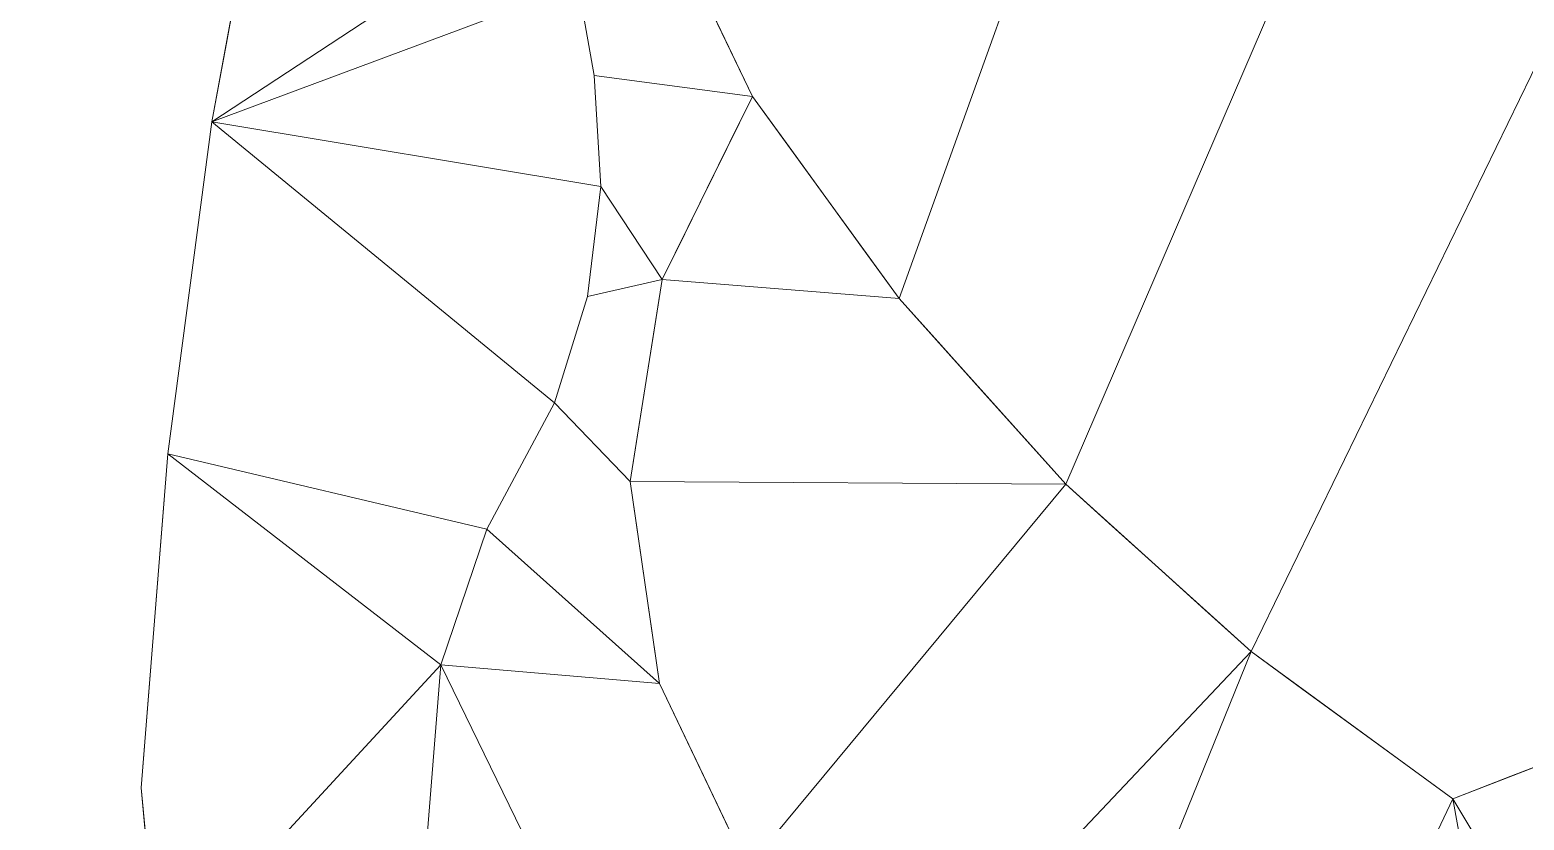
# Model space of a CAD drawing. Header units: inches. Extents: x -61 to 102, y -96 to 56.
# Drawn here: x -9.06 to 9.02, y -47.76 to -38.2 of the extents above; entities that cross this region are included whole.
import ezdxf

# ---------------------------------------------------------------- set-up
doc = ezdxf.new("R2010")
doc.units = ezdxf.units.IN
doc.header["$MEASUREMENT"] = 0
doc.layers.add('Def', color=159, linetype='Continuous', lineweight=9)
doc.layers.add('Lay0', color=21, linetype='Continuous', lineweight=9)

msp = doc.modelspace()

# ---------------------------------------------------------------- meshes
at = {"layer": 'Def', "color": 159}
mesh = msp.add_polyface(dxfattribs=at)
corners = [(24.778, -21.537, 12), (24.299, -22.199, 12), (24.682, -25.208, 12), (24.535, -28.239, 12), (23.863, -31.197, 12), (23.491, -32.938, 12), (23.466, -34.758, 12), (23.109, -36.543, 12), (22.434, -38.233, 12), (21.462, -39.772, 12), (20.929, -40.748, 12), (20.452, -41.752, 12), (20.034, -43.028, 12), (19.844, -44.356, 12), (19.887, -45.698, 12), (20.264, -47.388, 12), (20.39, -49.114, 12), (19.213, -55.49, 12), (16.936, -61.561, 12), (13.63, -67.138, 12), (9.397, -72.049, 12), (4.369, -76.143, 12), (0.575, -70.884, 12), (-2.238, -65.043, 12), (-3.983, -58.798, 12), (-4.606, -52.344, 12), (-4.089, -45.881, 12), (-3.532, -44.24, 12), (-2.714, -42.712, 12), (-2.316, -41.429, 12), (-2.154, -40.096, 12), (-2.233, -38.756, 12), (-2.43, -37.662, 12), (-2.695, -36.581, 12), (-3.22, -34.841, 12), (-3.429, -33.035, 12), (-3.314, -31.22, 12), (-2.88, -29.455, 12), (-2.791, -27.677, 12), (-2.71, -24.624, 12), (-2.062, -21.639, 12), (-0.87, -18.827, 12), (-1.136, -18.105, 12), (-1.392, -15.654, 12), (-1.036, -13.216, 12), (-0.09, -10.94, 12), (-2.303, -14.703, 12), (-3.734, -18.827, 12), (-4.327, -23.152, 12), (-4.06, -27.509, 12), (-5.193, -31.396, 12), (-6.127, -35.335, 12), (-6.861, -39.316, 12), (-7.391, -43.329, 12), (-7.717, -47.365, 12), (-7.509, -49.583, 12), (-7.508, -51.811, 12), (-7.715, -54.029, 12), (-8.756, -56.493, 12), (-9.062, -59.15, 12), (-8.404, -66.835, 12), (-6.972, -74.415, 12), (-4.782, -81.811, 12), (-1.855, -88.948, 12), (1.779, -95.752, 12), (7.062, -90.13, 12), (11.746, -84, 12), (15.782, -77.426, 12), (19.129, -70.475, 12), (21.751, -63.219, 12), (22.144, -60.574, 12), (21.777, -57.924, 12), (22.149, -55.727, 12), (22.729, -53.576, 12), (23.512, -51.489, 12), (24.274, -47.512, 12), (24.819, -43.498, 12), (25.143, -39.461, 12), (25.247, -35.413, 12), (25.13, -31.364, 12), (26.524, -27.234, 12), (27.094, -22.912, 12), (26.818, -18.562, 12), (25.706, -14.347, 12), (26.001, -16.796, 12), (25.686, -19.243, 12)]
mesh.append_faces([[corners[k] for k in face] for face in [(65, 63, 64)]], dxfattribs={"vtx0": -1, "color": 159})
mesh.append_faces([[corners[k] for k in face] for face in [(24, 60, 23), (20, 68, 19), (15, 75, 14)]], dxfattribs={"vtx0": -1, "vtx1": -1, "color": 159})
mesh.append_faces([[corners[k] for k in face] for face in [(28, 52, 53, 27), (51, 34, 35), (52, 32, 33), (53, 26, 27), (25, 56, 57), (40, 47, 48, 39), (39, 48, 49, 38), (47, 42, 43), (82, 84, 85, 81), (81, 85, 0), (73, 16, 17, 72), (16, 73, 74), (77, 8, 9, 76), (79, 4, 5), (76, 13, 14, 75), (75, 15, 16, 74)]], dxfattribs={"vtx0": -1, "vtx2": -1, "color": 159})
mesh.append_faces([[corners[k] for k in face] for face in [(21, 62, 63, 65)]], dxfattribs={"vtx0": -1, "vtx2": -1, "vtx3": -1, "color": 159})
mesh.append_faces([[corners[k] for k in face] for face in [(52, 28, 29, 30), (26, 53, 54, 55), (52, 30, 31, 32), (47, 40, 41, 42), (81, 0, 1, 2)]], dxfattribs={"vtx0": -1, "vtx3": -1, "color": 159})
mesh.append_faces([[corners[k] for k in face] for face in [(45, 46, 44), (83, 84, 82)]], dxfattribs={"vtx1": -1, "color": 159})
mesh.append_faces([[corners[k] for k in face] for face in [(59, 60, 24, 58), (36, 37, 50), (66, 67, 21, 65), (70, 71, 18, 69), (6, 7, 78), (10, 11, 76, 9), (12, 13, 76, 11)]], dxfattribs={"vtx1": -1, "vtx2": -1, "color": 159})
mesh.append_faces([[corners[k] for k in face] for face in [(33, 34, 51, 52), (57, 58, 24, 25), (25, 26, 55, 56), (43, 44, 46, 47), (37, 38, 49, 50), (35, 36, 50, 51), (22, 23, 60, 61), (21, 22, 61, 62), (17, 18, 71, 72), (20, 21, 67, 68), (18, 19, 68, 69), (78, 79, 5, 6), (7, 8, 77, 78), (80, 81, 2, 3), (79, 80, 3, 4)]], dxfattribs={"vtx1": -1, "vtx3": -1, "color": 159})
mesh = msp.add_polyface(dxfattribs=at)
corners = [(-0.285, -20.417, 20), (-0.87, -18.827, 20), (-2.062, -21.639, 20), (-2.71, -24.624, 20), (-2.791, -27.677, 20), (-2.88, -29.455, 20), (-3.314, -31.22, 20), (-3.429, -33.035, 20), (-3.22, -34.841, 20), (-2.695, -36.581, 20), (-2.43, -37.662, 20), (-2.233, -38.756, 20), (-2.154, -40.096, 20), (-2.316, -41.429, 20), (-2.714, -42.712, 20), (-3.532, -44.24, 20), (-4.089, -45.881, 20), (-4.606, -52.344, 20), (-3.983, -58.798, 20), (-2.238, -65.043, 20), (0.575, -70.884, 20), (4.369, -76.143, 20), (9.397, -72.049, 20), (13.63, -67.138, 20), (16.936, -61.561, 20), (19.213, -55.49, 20), (20.39, -49.114, 20), (20.264, -47.388, 20), (19.887, -45.698, 20), (19.844, -44.356, 20), (20.034, -43.028, 20), (20.452, -41.752, 20), (20.929, -40.748, 20), (21.462, -39.772, 20), (22.434, -38.233, 20), (23.109, -36.543, 20), (23.466, -34.758, 20), (23.491, -32.938, 20), (23.863, -31.197, 20), (24.535, -28.239, 20), (24.682, -25.208, 20), (24.299, -22.199, 20), (23.333, -23.537, 20), (23.667, -25.974, 20), (23.334, -28.411, 20), (22.359, -30.67, 20), (20.814, -32.584, 20), (21.325, -34.972, 20), (21.09, -37.403, 20), (20.131, -39.648, 20), (18.539, -41.499, 20), (19.018, -43.922, 20), (18.756, -46.377, 20), (17.778, -48.645, 20), (16.171, -50.52, 20), (16.33, -53.772, 20), (15.521, -56.926, 20), (13.818, -59.701, 20), (11.371, -61.849, 20), (9.858, -62.874, 20), (8.398, -63.976, 20), (6.997, -65.149, 20), (5.657, -66.392, 20), (4.688, -64.842, 20), (3.64, -63.344, 20), (2.516, -61.902, 20), (1.318, -60.521, 20), (-0.495, -57.814, 20), (-1.423, -54.691, 20), (-1.384, -51.433, 20), (-0.381, -48.334, 20), (-1.444, -46.105, 20), (-1.799, -43.662, 20), (-1.412, -41.223, 20), (-0.319, -39.009, 20), (-1.377, -36.808, 20), (-1.72, -34.39, 20), (-1.316, -31.982, 20), (-0.204, -29.809, 20), (-1.201, -27.559, 20), (-1.556, -25.124, 20), (-1.243, -22.684, 20)]
mesh.append_faces([[corners[k] for k in face] for face in [(2, 0, 1), (42, 40, 41)]], dxfattribs={"vtx0": -1, "color": 159})
mesh.append_faces([[corners[k] for k in face] for face in [(32, 49, 31)]], dxfattribs={"vtx0": -1, "vtx1": -1, "color": 159})
mesh.append_faces([[corners[k] for k in face] for face in [(20, 62, 63), (24, 57, 58, 23), (56, 24, 25, 55), (24, 56, 57), (26, 54, 55, 25), (23, 60, 61), (18, 67, 68, 17), (17, 68, 69, 16), (15, 71, 72, 14), (71, 15, 16), (73, 13, 14, 72), (12, 73, 74, 11), (73, 12, 13), (75, 10, 11, 74), (51, 29, 30, 50), (50, 30, 31, 49), (49, 32, 33), (48, 34, 35, 47), (37, 46, 47, 36), (77, 6, 7, 76), (5, 78, 79, 4), (39, 43, 44, 38), (43, 39, 40, 42)]], dxfattribs={"vtx0": -1, "vtx2": -1, "color": 159})
mesh.append_faces([[corners[k] for k in face] for face in [(16, 69, 70, 71)]], dxfattribs={"vtx0": -1, "vtx3": -1, "color": 159})
mesh.append_faces([[corners[k] for k in face] for face in [(65, 66, 19, 64), (59, 60, 23, 58), (8, 9, 76, 7), (35, 36, 47), (79, 80, 4), (44, 45, 38)]], dxfattribs={"vtx1": -1, "vtx2": -1, "color": 159})
mesh.append_faces([[corners[k] for k in face] for face in [(61, 62, 22, 23), (63, 64, 19, 20), (18, 19, 66, 67), (9, 10, 75, 76), (26, 27, 53, 54), (27, 28, 52, 53), (51, 52, 28, 29), (33, 34, 48, 49), (37, 38, 45, 46), (77, 78, 5, 6), (80, 81, 3, 4), (2, 3, 81, 0)]], dxfattribs={"vtx1": -1, "vtx3": -1, "color": 159})
mesh.append_faces([[corners[k] for k in face] for face in [(20, 21, 22, 62)]], dxfattribs={"vtx2": -1, "vtx3": -1, "color": 159})
mesh = msp.add_polyface(dxfattribs=at)
corners = [(1.454, -41.451, 221.3), (3.473, -43.696, 221.3), (5.713, -45.719, 221.3), (8.152, -47.498, 221.3), (10.969, -46.413, 221.3), (13.659, -45.041, 221.3), (16.191, -43.398, 221.3), (18.539, -41.499, 221.3), (20.131, -39.648, 221.3), (21.09, -37.403, 221.3), (21.325, -34.972, 221.3), (20.814, -32.584, 221.3), (18.387, -34.742, 221.3), (15.611, -36.427, 221.3), (12.576, -37.585, 221.3), (9.383, -38.177, 221.3), (6.453, -36.776, 221.3), (3.823, -34.871, 221.3), (1.58, -32.522, 221.3), (-0.204, -29.809, 221.3), (-1.316, -31.982, 221.3), (-1.72, -34.39, 221.3), (-1.377, -36.808, 221.3), (-0.319, -39.009, 221.3)]
mesh.append_faces([[corners[k] for k in face] for face in [(15, 4, 5, 14), (6, 13, 14, 5)]], dxfattribs={"vtx0": -1, "vtx2": -1, "color": 159})
mesh.append_faces([[corners[k] for k in face] for face in [(17, 22, 23, 0), (18, 20, 21, 22), (13, 6, 7, 8)]], dxfattribs={"vtx0": -1, "vtx3": -1, "color": 159})
mesh.append_faces([[corners[k] for k in face] for face in [(17, 18, 22), (9, 10, 12, 8), (12, 13, 8)]], dxfattribs={"vtx1": -1, "vtx2": -1, "color": 159})
mesh.append_faces([[corners[k] for k in face] for face in [(15, 16, 1, 2), (0, 1, 16, 17)]], dxfattribs={"vtx1": -1, "vtx3": -1, "color": 159})
mesh.append_faces([[corners[k] for k in face] for face in [(10, 11, 12), (18, 19, 20)]], dxfattribs={"vtx2": -1, "color": 159})
mesh.append_faces([[corners[k] for k in face] for face in [(2, 3, 4, 15)]], dxfattribs={"vtx2": -1, "vtx3": -1, "color": 159})
mesh = msp.add_polyface(dxfattribs=at)
corners = [(-1.444, -46.105, 120.6), (-0.381, -48.334, 120.6), (1.19, -50.502, 120.6), (2.96, -52.51, 120.6), (4.913, -54.341, 120.6), (7.032, -55.977, 120.6), (9.502, -54.947, 120.6), (11.863, -53.686, 120.6), (14.093, -52.206, 120.6), (16.171, -50.52, 120.6), (17.778, -48.645, 120.6), (18.756, -46.377, 120.6), (19.018, -43.922, 120.6), (18.539, -41.499, 120.6), (16.191, -43.398, 120.6), (13.659, -45.041, 120.6), (10.969, -46.413, 120.6), (8.152, -47.498, 120.6), (5.713, -45.719, 120.6), (3.473, -43.696, 120.6), (1.454, -41.451, 120.6), (-0.319, -39.009, 120.6), (-1.412, -41.223, 120.6), (-1.799, -43.662, 120.6)]
mesh.append_faces([[corners[k] for k in face] for face in [(7, 17, 6)]], dxfattribs={"vtx0": -1, "vtx1": -1, "color": 159})
mesh.append_faces([[corners[k] for k in face] for face in [(20, 22, 23, 19), (9, 15, 16, 8)]], dxfattribs={"vtx0": -1, "vtx2": -1, "color": 159})
mesh.append_faces([[corners[k] for k in face] for face in [(15, 9, 10, 11)]], dxfattribs={"vtx0": -1, "vtx3": -1, "color": 159})
mesh.append_faces([[corners[k] for k in face] for face in [(0, 1, 19, 23), (2, 3, 18), (14, 15, 11)]], dxfattribs={"vtx1": -1, "vtx2": -1, "color": 159})
mesh.append_faces([[corners[k] for k in face] for face in [(17, 18, 3, 4), (1, 2, 18, 19), (7, 8, 16, 17)]], dxfattribs={"vtx1": -1, "vtx3": -1, "color": 159})
mesh.append_faces([[corners[k] for k in face] for face in [(12, 13, 14, 11), (20, 21, 22)]], dxfattribs={"vtx2": -1, "color": 159})
mesh.append_faces([[corners[k] for k in face] for face in [(4, 5, 6, 17)]], dxfattribs={"vtx2": -1, "vtx3": -1, "color": 159})
at = {"layer": 'Lay0', "color": 252}
mesh = msp.add_polyface(dxfattribs=at)
corners = [(-6.127, -35.335), (-6.311, -36.33), (-6.494, -37.325), (-6.677, -38.321), (-6.861, -39.316), (-6.861, -39.316, 12), (-6.127, -35.335, 12)]
mesh.append_faces([[corners[k] for k in face] for face in [(6, 1, 2), (2, 5, 6), (5, 2, 3)]], dxfattribs={"vtx0": -1, "vtx2": -1, "color": 252})
mesh.append_faces([[corners[k] for k in face] for face in [(6, 0, 1), (3, 4, 5)]], dxfattribs={"vtx2": -1, "color": 252})
at = {"layer": 'Lay0', "color": 251}
mesh = msp.add_polyface(dxfattribs=at)
corners = [(-0.319, -39.009, 20), (-0.319, -39.009, 27.4), (-0.584, -38.459, 27.4), (-0.848, -37.908, 27.4), (-1.113, -37.358, 27.4), (-1.377, -36.808, 27.4), (-1.377, -36.808, 20)]
mesh.append_faces([[corners[k] for k in face] for face in [(4, 6, 3), (3, 0, 2), (0, 3, 6)]], dxfattribs={"vtx0": -1, "vtx1": -1, "color": 251})
mesh.append_faces([[corners[k] for k in face] for face in [(5, 6, 4), (1, 2, 0)]], dxfattribs={"vtx1": -1, "color": 251})
mesh = msp.add_polyface(dxfattribs=at)
corners = [(-0.319, -39.009, 27.4), (-0.319, -39.009, 62), (-0.584, -38.459, 62), (-0.848, -37.908, 62), (-1.113, -37.358, 62), (-1.377, -36.808, 62), (-1.377, -36.808, 27.4), (-1.113, -37.358, 27.4), (-0.848, -37.908, 27.4), (-0.584, -38.459, 27.4)]
mesh.append_faces([[corners[k] for k in face] for face in [(4, 7, 8, 3)]], dxfattribs={"vtx0": -1, "vtx2": -1, "color": 251})
mesh.append_faces([[corners[k] for k in face] for face in [(2, 3, 8, 9)]], dxfattribs={"vtx1": -1, "vtx3": -1, "color": 251})
mesh.append_faces([[corners[k] for k in face] for face in [(5, 6, 7, 4)]], dxfattribs={"vtx2": -1, "color": 251})
mesh.append_faces([[corners[k] for k in face] for face in [(9, 0, 1, 2)]], dxfattribs={"vtx3": -1, "color": 251})
at = {"layer": 'Lay0', "color": 250}
mesh = msp.add_polyface(dxfattribs=at)
corners = [(-0.319, -39.009, 62), (-0.319, -39.009, 71.6), (-0.584, -38.459, 71.6), (-0.848, -37.908, 71.6), (-1.113, -37.358, 71.6), (-1.377, -36.808, 71.6), (-1.377, -36.808, 62), (-1.113, -37.358, 62), (-0.848, -37.908, 62), (-0.584, -38.459, 62)]
mesh.append_faces([[corners[k] for k in face] for face in [(4, 7, 8, 3)]], dxfattribs={"vtx0": -1, "vtx2": -1, "color": 250})
mesh.append_faces([[corners[k] for k in face] for face in [(2, 3, 8, 9)]], dxfattribs={"vtx1": -1, "vtx3": -1, "color": 250})
mesh.append_faces([[corners[k] for k in face] for face in [(5, 6, 7, 4)]], dxfattribs={"vtx2": -1, "color": 250})
mesh.append_faces([[corners[k] for k in face] for face in [(9, 0, 1, 2)]], dxfattribs={"vtx3": -1, "color": 250})
at = {"layer": 'Lay0', "color": 251}
mesh = msp.add_polyface(dxfattribs=at)
corners = [(-0.319, -39.009, 120.6), (-0.319, -39.009, 142.7), (-0.584, -38.459, 142.7), (-0.848, -37.908, 142.7), (-1.113, -37.358, 142.7), (-1.377, -36.808, 142.7), (-1.377, -36.808, 71.6), (-1.113, -37.358, 71.6), (-0.848, -37.908, 71.6), (-0.584, -38.459, 71.6), (-0.319, -39.009, 71.6)]
mesh.append_faces([[corners[k] for k in face] for face in [(2, 0, 1)]], dxfattribs={"vtx0": -1, "color": 251})
mesh.append_faces([[corners[k] for k in face] for face in [(7, 0, 6)]], dxfattribs={"vtx0": -1, "vtx1": -1, "color": 251})
mesh.append_faces([[corners[k] for k in face] for face in [(0, 4, 5), (0, 3, 4), (0, 7, 8)]], dxfattribs={"vtx0": -1, "vtx2": -1, "color": 251})
mesh.append_faces([[corners[k] for k in face] for face in [(5, 6, 0), (8, 9, 0), (2, 3, 0)]], dxfattribs={"vtx1": -1, "vtx2": -1, "color": 251})
mesh.append_faces([[corners[k] for k in face] for face in [(9, 10, 0)]], dxfattribs={"vtx2": -1, "color": 251})
at = {"layer": 'Lay0', "color": 250}
mesh = msp.add_polyface(dxfattribs=at)
corners = [(-0.319, -39.009, 142.7), (-0.319, -39.009, 152.3), (-0.584, -38.459, 152.3), (-0.848, -37.908, 152.3), (-1.113, -37.358, 152.3), (-1.377, -36.808, 152.3), (-1.377, -36.808, 142.7), (-1.113, -37.358, 142.7), (-0.848, -37.908, 142.7), (-0.584, -38.459, 142.7)]
mesh.append_faces([[corners[k] for k in face] for face in [(4, 7, 8, 3)]], dxfattribs={"vtx0": -1, "vtx2": -1, "color": 250})
mesh.append_faces([[corners[k] for k in face] for face in [(2, 3, 8, 9)]], dxfattribs={"vtx1": -1, "vtx3": -1, "color": 250})
mesh.append_faces([[corners[k] for k in face] for face in [(5, 6, 7, 4)]], dxfattribs={"vtx2": -1, "color": 250})
mesh.append_faces([[corners[k] for k in face] for face in [(9, 0, 1, 2)]], dxfattribs={"vtx3": -1, "color": 250})
at = {"layer": 'Lay0', "color": 251}
mesh = msp.add_polyface(dxfattribs=at)
corners = [(-1.377, -36.808, 221.3), (-1.377, -36.808, 152.3), (-1.113, -37.358, 152.3), (-0.848, -37.908, 152.3), (-0.584, -38.459, 152.3), (-0.319, -39.009, 152.3), (-0.319, -39.009, 221.3)]
mesh.append_faces([[corners[k] for k in face] for face in [(0, 2, 3), (3, 6, 0), (6, 3, 4)]], dxfattribs={"vtx0": -1, "vtx2": -1, "color": 251})
mesh.append_faces([[corners[k] for k in face] for face in [(0, 1, 2), (4, 5, 6)]], dxfattribs={"vtx2": -1, "color": 251})
at = {"layer": 'Lay0', "color": 252}
mesh = msp.add_polyface(dxfattribs=at)
corners = [(-2.43, -37.662, 20), (-2.43, -37.662, 12), (-2.233, -38.756, 12), (-2.233, -38.756, 20)]
mesh.append_faces([[corners[k] for k in face] for face in [(3, 0, 1, 2)]], dxfattribs={"color": 252})
mesh = msp.add_polyface(dxfattribs=at)
corners = [(-2.233, -38.756, 20), (-2.233, -38.756, 12), (-2.154, -40.096, 12), (-2.154, -40.096, 20)]
mesh.append_faces([[corners[k] for k in face] for face in [(0, 1, 2, 3)]], dxfattribs={"color": 252})
at = {"layer": 'Lay0', "color": 251}
mesh = msp.add_polyface(dxfattribs=at)
corners = [(-1.412, -41.223, 20), (-1.412, -41.223, 27.4), (-1.139, -40.669, 27.4), (-0.866, -40.116, 27.4), (-0.593, -39.562, 27.4), (-0.319, -39.009, 27.4), (-0.319, -39.009, 20)]
mesh.append_faces([[corners[k] for k in face] for face in [(0, 2, 3, 6)]], dxfattribs={"vtx0": -1, "vtx2": -1, "color": 251})
mesh.append_faces([[corners[k] for k in face] for face in [(1, 2, 0)]], dxfattribs={"vtx1": -1, "color": 251})
mesh.append_faces([[corners[k] for k in face] for face in [(4, 5, 6, 3)]], dxfattribs={"vtx2": -1, "color": 251})
mesh = msp.add_polyface(dxfattribs=at)
corners = [(-1.412, -41.223, 27.4), (-1.412, -41.223, 62), (-1.139, -40.669, 62), (-0.866, -40.116, 62), (-0.593, -39.562, 62), (-0.319, -39.009, 62), (-0.319, -39.009, 27.4), (-0.593, -39.562, 27.4), (-0.866, -40.116, 27.4), (-1.139, -40.669, 27.4)]
mesh.append_faces([[corners[k] for k in face] for face in [(4, 7, 8, 3), (9, 2, 3, 8)]], dxfattribs={"vtx0": -1, "vtx2": -1, "color": 251})
mesh.append_faces([[corners[k] for k in face] for face in [(5, 6, 7, 4)]], dxfattribs={"vtx2": -1, "color": 251})
mesh.append_faces([[corners[k] for k in face] for face in [(9, 0, 1, 2)]], dxfattribs={"vtx3": -1, "color": 251})
mesh = msp.add_polyface(dxfattribs=at)
corners = [(-1.412, -41.223, 71.6), (-1.412, -41.223, 120.6), (-0.319, -39.009, 120.6), (-0.319, -39.009, 71.6), (-0.593, -39.562, 71.6), (-0.866, -40.116, 71.6), (-1.139, -40.669, 71.6)]
mesh.append_faces([[corners[k] for k in face] for face in [(1, 2, 5, 6)]], dxfattribs={"vtx1": -1, "vtx3": -1, "color": 251})
mesh.append_faces([[corners[k] for k in face] for face in [(6, 0, 1)]], dxfattribs={"vtx2": -1, "color": 251})
mesh.append_faces([[corners[k] for k in face] for face in [(2, 3, 4, 5)]], dxfattribs={"vtx3": -1, "color": 251})
at = {"layer": 'Lay0', "color": 250}
mesh = msp.add_polyface(dxfattribs=at)
corners = [(-1.412, -41.223, 62), (-1.412, -41.223, 71.6), (-1.139, -40.669, 71.6), (-0.866, -40.116, 71.6), (-0.593, -39.562, 71.6), (-0.319, -39.009, 71.6), (-0.319, -39.009, 62), (-0.593, -39.562, 62), (-0.866, -40.116, 62), (-1.139, -40.669, 62)]
mesh.append_faces([[corners[k] for k in face] for face in [(8, 3, 4, 7), (2, 8, 9, 1), (8, 2, 3)]], dxfattribs={"vtx0": -1, "vtx2": -1, "color": 250})
mesh.append_faces([[corners[k] for k in face] for face in [(5, 6, 7, 4), (9, 0, 1)]], dxfattribs={"vtx2": -1, "color": 250})
at = {"layer": 'Lay0', "color": 251}
mesh = msp.add_polyface(dxfattribs=at)
corners = [(1.454, -41.451, 120.6), (1.454, -41.451, 142.7), (1.011, -40.841, 142.7), (0.568, -40.23, 142.7), (0.124, -39.619, 142.7), (-0.319, -39.009, 142.7), (-0.319, -39.009, 120.6)]
mesh.append_faces([[corners[k] for k in face] for face in [(4, 6, 3), (3, 0, 2), (0, 3, 6)]], dxfattribs={"vtx0": -1, "vtx1": -1, "color": 251})
mesh.append_faces([[corners[k] for k in face] for face in [(5, 6, 4), (1, 2, 0)]], dxfattribs={"vtx1": -1, "color": 251})
at = {"layer": 'Lay0', "color": 250}
mesh = msp.add_polyface(dxfattribs=at)
corners = [(1.454, -41.451, 142.7), (1.454, -41.451, 152.3), (1.011, -40.841, 152.3), (0.568, -40.23, 152.3), (0.124, -39.619, 152.3), (-0.319, -39.009, 152.3), (-0.319, -39.009, 142.7), (0.124, -39.619, 142.7), (0.568, -40.23, 142.7), (1.011, -40.841, 142.7)]
mesh.append_faces([[corners[k] for k in face] for face in [(4, 7, 8, 3)]], dxfattribs={"vtx0": -1, "vtx2": -1, "color": 250})
mesh.append_faces([[corners[k] for k in face] for face in [(2, 3, 8, 9)]], dxfattribs={"vtx1": -1, "vtx3": -1, "color": 250})
mesh.append_faces([[corners[k] for k in face] for face in [(5, 6, 7, 4)]], dxfattribs={"vtx2": -1, "color": 250})
mesh.append_faces([[corners[k] for k in face] for face in [(9, 0, 1, 2)]], dxfattribs={"vtx3": -1, "color": 250})
at = {"layer": 'Lay0', "color": 251}
mesh = msp.add_polyface(dxfattribs=at)
corners = [(-0.319, -39.009, 221.3), (-0.319, -39.009, 152.3), (0.124, -39.619, 152.3), (0.568, -40.23, 152.3), (1.011, -40.841, 152.3), (1.454, -41.451, 152.3), (1.454, -41.451, 221.3)]
mesh.append_faces([[corners[k] for k in face] for face in [(0, 2, 3), (3, 6, 0), (6, 3, 4)]], dxfattribs={"vtx0": -1, "vtx2": -1, "color": 251})
mesh.append_faces([[corners[k] for k in face] for face in [(0, 1, 2), (4, 5, 6)]], dxfattribs={"vtx2": -1, "color": 251})
at = {"layer": 'Lay0', "color": 252}
mesh = msp.add_polyface(dxfattribs=at)
corners = [(-6.861, -39.316), (-6.993, -40.319), (-7.126, -41.323), (-7.259, -42.326), (-7.391, -43.329), (-7.391, -43.329, 12), (-6.861, -39.316, 12)]
mesh.append_faces([[corners[k] for k in face] for face in [(2, 5, 6), (5, 2, 3)]], dxfattribs={"vtx0": -1, "vtx2": -1, "color": 252})
mesh.append_faces([[corners[k] for k in face] for face in [(3, 4, 5)]], dxfattribs={"vtx2": -1, "color": 252})
mesh.append_faces([[corners[k] for k in face] for face in [(6, 0, 1, 2)]], dxfattribs={"vtx3": -1, "color": 252})
mesh = msp.add_polyface(dxfattribs=at)
corners = [(-2.154, -40.096, 20), (-2.154, -40.096, 12), (-2.316, -41.429, 12), (-2.316, -41.429, 20)]
mesh.append_faces([[corners[k] for k in face] for face in [(0, 1, 2, 3)]], dxfattribs={"color": 252})
at = {"layer": 'Lay0', "color": 251}
mesh = msp.add_polyface(dxfattribs=at)
corners = [(-1.799, -43.662, 20), (-1.799, -43.662, 27.4), (-1.702, -43.052, 27.4), (-1.606, -42.442, 27.4), (-1.509, -41.833, 27.4), (-1.412, -41.223, 27.4), (-1.412, -41.223, 20)]
mesh.append_faces([[corners[k] for k in face] for face in [(4, 6, 3), (3, 0, 2), (0, 3, 6)]], dxfattribs={"vtx0": -1, "vtx1": -1, "color": 251})
mesh.append_faces([[corners[k] for k in face] for face in [(5, 6, 4), (1, 2, 0)]], dxfattribs={"vtx1": -1, "color": 251})
mesh = msp.add_polyface(dxfattribs=at)
corners = [(-1.799, -43.662, 27.4), (-1.799, -43.662, 62), (-1.702, -43.052, 62), (-1.606, -42.442, 62), (-1.509, -41.833, 62), (-1.412, -41.223, 62), (-1.412, -41.223, 27.4), (-1.509, -41.833, 27.4), (-1.606, -42.442, 27.4), (-1.702, -43.052, 27.4)]
mesh.append_faces([[corners[k] for k in face] for face in [(4, 7, 8, 3)]], dxfattribs={"vtx0": -1, "vtx2": -1, "color": 251})
mesh.append_faces([[corners[k] for k in face] for face in [(2, 3, 8, 9)]], dxfattribs={"vtx1": -1, "vtx3": -1, "color": 251})
mesh.append_faces([[corners[k] for k in face] for face in [(5, 6, 7, 4)]], dxfattribs={"vtx2": -1, "color": 251})
mesh.append_faces([[corners[k] for k in face] for face in [(9, 0, 1, 2)]], dxfattribs={"vtx3": -1, "color": 251})
mesh = msp.add_polyface(dxfattribs=at)
corners = [(-1.799, -43.662, 71.6), (-1.799, -43.662, 120.6), (-1.412, -41.223, 120.6), (-1.412, -41.223, 71.6), (-1.509, -41.833, 71.6), (-1.606, -42.442, 71.6), (-1.702, -43.052, 71.6)]
mesh.append_faces([[corners[k] for k in face] for face in [(2, 4, 5), (5, 1, 2), (1, 5, 6)]], dxfattribs={"vtx0": -1, "vtx2": -1, "color": 251})
mesh.append_faces([[corners[k] for k in face] for face in [(2, 3, 4), (6, 0, 1)]], dxfattribs={"vtx2": -1, "color": 251})
at = {"layer": 'Lay0', "color": 250}
mesh = msp.add_polyface(dxfattribs=at)
corners = [(-1.799, -43.662, 62), (-1.799, -43.662, 71.6), (-1.702, -43.052, 71.6), (-1.606, -42.442, 71.6), (-1.509, -41.833, 71.6), (-1.412, -41.223, 71.6), (-1.412, -41.223, 62), (-1.509, -41.833, 62), (-1.606, -42.442, 62), (-1.702, -43.052, 62)]
mesh.append_faces([[corners[k] for k in face] for face in [(8, 3, 4, 7)]], dxfattribs={"vtx0": -1, "vtx2": -1, "color": 250})
mesh.append_faces([[corners[k] for k in face] for face in [(8, 9, 2, 3)]], dxfattribs={"vtx1": -1, "vtx3": -1, "color": 250})
mesh.append_faces([[corners[k] for k in face] for face in [(5, 6, 7, 4)]], dxfattribs={"vtx2": -1, "color": 250})
mesh.append_faces([[corners[k] for k in face] for face in [(9, 0, 1, 2)]], dxfattribs={"vtx3": -1, "color": 250})
at = {"layer": 'Lay0', "color": 252}
mesh = msp.add_polyface(dxfattribs=at)
corners = [(-2.316, -41.429, 20), (-2.316, -41.429, 12), (-2.714, -42.712, 12), (-2.714, -42.712, 20)]
mesh.append_faces([[corners[k] for k in face] for face in [(0, 1, 2, 3)]], dxfattribs={"color": 252})
at = {"layer": 'Lay0', "color": 251}
mesh = msp.add_polyface(dxfattribs=at)
corners = [(3.473, -43.696, 120.6), (3.473, -43.696, 142.7), (2.968, -43.135, 142.7), (2.464, -42.574, 142.7), (1.959, -42.012, 142.7), (1.454, -41.451, 142.7), (1.454, -41.451, 120.6)]
mesh.append_faces([[corners[k] for k in face] for face in [(4, 6, 3), (3, 0, 2), (0, 3, 6)]], dxfattribs={"vtx0": -1, "vtx1": -1, "color": 251})
mesh.append_faces([[corners[k] for k in face] for face in [(5, 6, 4), (1, 2, 0)]], dxfattribs={"vtx1": -1, "color": 251})
at = {"layer": 'Lay0', "color": 250}
mesh = msp.add_polyface(dxfattribs=at)
corners = [(3.473, -43.696, 142.7), (3.473, -43.696, 152.3), (2.968, -43.135, 152.3), (2.464, -42.574, 152.3), (1.959, -42.012, 152.3), (1.454, -41.451, 152.3), (1.454, -41.451, 142.7), (1.959, -42.012, 142.7), (2.464, -42.574, 142.7), (2.968, -43.135, 142.7)]
mesh.append_faces([[corners[k] for k in face] for face in [(4, 7, 8, 3)]], dxfattribs={"vtx0": -1, "vtx2": -1, "color": 250})
mesh.append_faces([[corners[k] for k in face] for face in [(2, 3, 8, 9)]], dxfattribs={"vtx1": -1, "vtx3": -1, "color": 250})
mesh.append_faces([[corners[k] for k in face] for face in [(5, 6, 7, 4)]], dxfattribs={"vtx2": -1, "color": 250})
mesh.append_faces([[corners[k] for k in face] for face in [(9, 0, 1, 2)]], dxfattribs={"vtx3": -1, "color": 250})
at = {"layer": 'Lay0', "color": 251}
mesh = msp.add_polyface(dxfattribs=at)
corners = [(1.454, -41.451, 221.3), (1.454, -41.451, 152.3), (1.959, -42.012, 152.3), (2.464, -42.574, 152.3), (2.968, -43.135, 152.3), (3.473, -43.696, 152.3), (3.473, -43.696, 221.3)]
mesh.append_faces([[corners[k] for k in face] for face in [(0, 2, 3), (3, 6, 0), (6, 3, 4)]], dxfattribs={"vtx0": -1, "vtx2": -1, "color": 251})
mesh.append_faces([[corners[k] for k in face] for face in [(0, 1, 2), (4, 5, 6)]], dxfattribs={"vtx2": -1, "color": 251})
at = {"layer": 'Lay0', "color": 252}
mesh = msp.add_polyface(dxfattribs=at)
corners = [(-2.714, -42.712, 20), (-2.714, -42.712, 12), (-3.532, -44.24, 12), (-3.532, -44.24, 20)]
mesh.append_faces([[corners[k] for k in face] for face in [(3, 0, 1, 2)]], dxfattribs={"color": 252})
mesh = msp.add_polyface(dxfattribs=at)
corners = [(-7.391, -43.329), (-7.473, -44.338), (-7.554, -45.347), (-7.636, -46.356), (-7.717, -47.365), (-7.717, -47.365, 12), (-7.391, -43.329, 12)]
mesh.append_faces([[corners[k] for k in face] for face in [(6, 1, 2), (2, 5, 6), (5, 2, 3)]], dxfattribs={"vtx0": -1, "vtx2": -1, "color": 252})
mesh.append_faces([[corners[k] for k in face] for face in [(6, 0, 1), (3, 4, 5)]], dxfattribs={"vtx2": -1, "color": 252})
at = {"layer": 'Lay0', "color": 251}
mesh = msp.add_polyface(dxfattribs=at)
corners = [(-1.444, -46.105, 20), (-1.444, -46.105, 27.4), (-1.533, -45.494, 27.4), (-1.622, -44.883, 27.4), (-1.71, -44.273, 27.4), (-1.799, -43.662, 27.4), (-1.799, -43.662, 20)]
mesh.append_faces([[corners[k] for k in face] for face in [(3, 0, 2), (0, 3, 6)]], dxfattribs={"vtx0": -1, "vtx1": -1, "color": 251})
mesh.append_faces([[corners[k] for k in face] for face in [(1, 2, 0)]], dxfattribs={"vtx1": -1, "color": 251})
mesh.append_faces([[corners[k] for k in face] for face in [(4, 5, 6, 3)]], dxfattribs={"vtx2": -1, "color": 251})
mesh = msp.add_polyface(dxfattribs=at)
corners = [(-1.444, -46.105, 27.4), (-1.444, -46.105, 62), (-1.533, -45.494, 62), (-1.622, -44.883, 62), (-1.71, -44.273, 62), (-1.799, -43.662, 62), (-1.799, -43.662, 27.4), (-1.71, -44.273, 27.4), (-1.622, -44.883, 27.4), (-1.533, -45.494, 27.4)]
mesh.append_faces([[corners[k] for k in face] for face in [(4, 7, 8, 3), (9, 2, 3, 8)]], dxfattribs={"vtx0": -1, "vtx2": -1, "color": 251})
mesh.append_faces([[corners[k] for k in face] for face in [(5, 6, 7, 4)]], dxfattribs={"vtx2": -1, "color": 251})
mesh.append_faces([[corners[k] for k in face] for face in [(9, 0, 1, 2)]], dxfattribs={"vtx3": -1, "color": 251})
mesh = msp.add_polyface(dxfattribs=at)
corners = [(-1.444, -46.105, 71.6), (-1.444, -46.105, 120.6), (-1.799, -43.662, 120.6), (-1.799, -43.662, 71.6), (-1.71, -44.273, 71.6), (-1.622, -44.883, 71.6), (-1.533, -45.494, 71.6)]
mesh.append_faces([[corners[k] for k in face] for face in [(5, 1, 2), (1, 5, 6)]], dxfattribs={"vtx0": -1, "vtx2": -1, "color": 251})
mesh.append_faces([[corners[k] for k in face] for face in [(6, 0, 1)]], dxfattribs={"vtx2": -1, "color": 251})
mesh.append_faces([[corners[k] for k in face] for face in [(2, 3, 4, 5)]], dxfattribs={"vtx3": -1, "color": 251})
at = {"layer": 'Lay0', "color": 250}
mesh = msp.add_polyface(dxfattribs=at)
corners = [(-1.444, -46.105, 62), (-1.444, -46.105, 71.6), (-1.533, -45.494, 71.6), (-1.622, -44.883, 71.6), (-1.71, -44.273, 71.6), (-1.799, -43.662, 71.6), (-1.799, -43.662, 62), (-1.71, -44.273, 62), (-1.622, -44.883, 62), (-1.533, -45.494, 62)]
mesh.append_faces([[corners[k] for k in face] for face in [(8, 3, 4, 7)]], dxfattribs={"vtx0": -1, "vtx2": -1, "color": 250})
mesh.append_faces([[corners[k] for k in face] for face in [(8, 9, 2, 3)]], dxfattribs={"vtx1": -1, "vtx3": -1, "color": 250})
mesh.append_faces([[corners[k] for k in face] for face in [(5, 6, 7, 4)]], dxfattribs={"vtx2": -1, "color": 250})
mesh.append_faces([[corners[k] for k in face] for face in [(9, 0, 1, 2)]], dxfattribs={"vtx3": -1, "color": 250})
at = {"layer": 'Lay0', "color": 251}
mesh = msp.add_polyface(dxfattribs=at)
corners = [(5.713, -45.719, 120.6), (5.713, -45.719, 142.7), (5.153, -45.213, 142.7), (4.593, -44.707, 142.7), (4.033, -44.202, 142.7), (3.473, -43.696, 142.7), (3.473, -43.696, 120.6)]
mesh.append_faces([[corners[k] for k in face] for face in [(4, 6, 3), (3, 0, 2), (0, 3, 6)]], dxfattribs={"vtx0": -1, "vtx1": -1, "color": 251})
mesh.append_faces([[corners[k] for k in face] for face in [(5, 6, 4), (1, 2, 0)]], dxfattribs={"vtx1": -1, "color": 251})
at = {"layer": 'Lay0', "color": 250}
mesh = msp.add_polyface(dxfattribs=at)
corners = [(5.713, -45.719, 142.7), (5.713, -45.719, 152.3), (5.153, -45.213, 152.3), (4.593, -44.707, 152.3), (4.033, -44.202, 152.3), (3.473, -43.696, 152.3), (3.473, -43.696, 142.7), (4.033, -44.202, 142.7), (4.593, -44.707, 142.7), (5.153, -45.213, 142.7)]
mesh.append_faces([[corners[k] for k in face] for face in [(4, 7, 8, 3)]], dxfattribs={"vtx0": -1, "vtx2": -1, "color": 250})
mesh.append_faces([[corners[k] for k in face] for face in [(2, 3, 8, 9)]], dxfattribs={"vtx1": -1, "vtx3": -1, "color": 250})
mesh.append_faces([[corners[k] for k in face] for face in [(5, 6, 7, 4)]], dxfattribs={"vtx2": -1, "color": 250})
mesh.append_faces([[corners[k] for k in face] for face in [(9, 0, 1, 2)]], dxfattribs={"vtx3": -1, "color": 250})
at = {"layer": 'Lay0', "color": 251}
mesh = msp.add_polyface(dxfattribs=at)
corners = [(3.473, -43.696, 221.3), (3.473, -43.696, 152.3), (4.033, -44.202, 152.3), (4.593, -44.707, 152.3), (5.153, -45.213, 152.3), (5.713, -45.719, 152.3), (5.713, -45.719, 221.3)]
mesh.append_faces([[corners[k] for k in face] for face in [(0, 2, 3), (3, 6, 0), (6, 3, 4)]], dxfattribs={"vtx0": -1, "vtx2": -1, "color": 251})
mesh.append_faces([[corners[k] for k in face] for face in [(0, 1, 2), (4, 5, 6)]], dxfattribs={"vtx2": -1, "color": 251})
at = {"layer": 'Lay0', "color": 252}
mesh = msp.add_polyface(dxfattribs=at)
corners = [(-3.532, -44.24, 20), (-3.532, -44.24, 12), (-4.089, -45.881, 12), (-4.089, -45.881, 20)]
mesh.append_faces([[corners[k] for k in face] for face in [(0, 1, 2, 3)]], dxfattribs={"color": 252})
at = {"layer": 'Lay0', "color": 251}
mesh = msp.add_polyface(dxfattribs=at)
corners = [(8.152, -47.498, 120.6), (8.152, -47.498, 142.7), (7.542, -47.053, 142.7), (6.933, -46.608, 142.7), (6.323, -46.164, 142.7), (5.713, -45.719, 142.7), (5.713, -45.719, 120.6)]
mesh.append_faces([[corners[k] for k in face] for face in [(0, 2, 3, 6)]], dxfattribs={"vtx0": -1, "vtx2": -1, "color": 251})
mesh.append_faces([[corners[k] for k in face] for face in [(1, 2, 0)]], dxfattribs={"vtx1": -1, "color": 251})
mesh.append_faces([[corners[k] for k in face] for face in [(4, 5, 6, 3)]], dxfattribs={"vtx2": -1, "color": 251})
at = {"layer": 'Lay0', "color": 250}
mesh = msp.add_polyface(dxfattribs=at)
corners = [(8.152, -47.498, 142.7), (8.152, -47.498, 152.3), (7.542, -47.053, 152.3), (6.933, -46.608, 152.3), (6.323, -46.164, 152.3), (5.713, -45.719, 152.3), (5.713, -45.719, 142.7), (6.323, -46.164, 142.7), (6.933, -46.608, 142.7), (7.542, -47.053, 142.7)]
mesh.append_faces([[corners[k] for k in face] for face in [(4, 7, 8, 3)]], dxfattribs={"vtx0": -1, "vtx2": -1, "color": 250})
mesh.append_faces([[corners[k] for k in face] for face in [(2, 3, 8, 9)]], dxfattribs={"vtx1": -1, "vtx3": -1, "color": 250})
mesh.append_faces([[corners[k] for k in face] for face in [(5, 6, 7, 4)]], dxfattribs={"vtx2": -1, "color": 250})
mesh.append_faces([[corners[k] for k in face] for face in [(9, 0, 1, 2)]], dxfattribs={"vtx3": -1, "color": 250})
at = {"layer": 'Lay0', "color": 251}
mesh = msp.add_polyface(dxfattribs=at)
corners = [(5.713, -45.719, 221.3), (5.713, -45.719, 152.3), (6.323, -46.164, 152.3), (6.933, -46.608, 152.3), (7.542, -47.053, 152.3), (8.152, -47.498, 152.3), (8.152, -47.498, 221.3)]
mesh.append_faces([[corners[k] for k in face] for face in [(6, 0, 3, 4)]], dxfattribs={"vtx1": -1, "vtx3": -1, "color": 251})
mesh.append_faces([[corners[k] for k in face] for face in [(4, 5, 6)]], dxfattribs={"vtx2": -1, "color": 251})
mesh.append_faces([[corners[k] for k in face] for face in [(0, 1, 2, 3)]], dxfattribs={"vtx3": -1, "color": 251})
at = {"layer": 'Lay0', "color": 252}
mesh = msp.add_polyface(dxfattribs=at)
corners = [(-4.089, -45.881, 20), (-4.089, -45.881, 12), (-4.606, -52.344, 12), (-4.606, -52.344, 20)]
mesh.append_faces([[corners[k] for k in face] for face in [(0, 1, 2, 3)]], dxfattribs={"color": 252})
at = {"layer": 'Lay0', "color": 251}
mesh = msp.add_polyface(dxfattribs=at)
corners = [(-0.381, -48.334, 20), (-0.381, -48.334, 27.4), (-0.647, -47.777, 27.4), (-0.913, -47.219, 27.4), (-1.179, -46.662, 27.4), (-1.444, -46.105, 27.4), (-1.444, -46.105, 20)]
mesh.append_faces([[corners[k] for k in face] for face in [(4, 6, 3), (0, 3, 6)]], dxfattribs={"vtx0": -1, "vtx1": -1, "color": 251})
mesh.append_faces([[corners[k] for k in face] for face in [(5, 6, 4), (2, 3, 0, 1)]], dxfattribs={"vtx1": -1, "color": 251})
mesh = msp.add_polyface(dxfattribs=at)
corners = [(-0.381, -48.334, 27.4), (-0.381, -48.334, 62), (-0.647, -47.777, 62), (-0.913, -47.219, 62), (-1.179, -46.662, 62), (-1.444, -46.105, 62), (-1.444, -46.105, 27.4), (-1.179, -46.662, 27.4), (-0.913, -47.219, 27.4), (-0.647, -47.777, 27.4)]
mesh.append_faces([[corners[k] for k in face] for face in [(4, 7, 8, 3), (9, 2, 3, 8)]], dxfattribs={"vtx0": -1, "vtx2": -1, "color": 251})
mesh.append_faces([[corners[k] for k in face] for face in [(5, 6, 7, 4)]], dxfattribs={"vtx2": -1, "color": 251})
mesh.append_faces([[corners[k] for k in face] for face in [(9, 0, 1, 2)]], dxfattribs={"vtx3": -1, "color": 251})
mesh = msp.add_polyface(dxfattribs=at)
corners = [(-0.381, -48.334, 71.6), (-0.381, -48.334, 120.6), (-1.444, -46.105, 120.6), (-1.444, -46.105, 71.6), (-1.179, -46.662, 71.6), (-0.913, -47.219, 71.6), (-0.647, -47.777, 71.6)]
mesh.append_faces([[corners[k] for k in face] for face in [(2, 4, 5), (5, 1, 2)]], dxfattribs={"vtx0": -1, "vtx2": -1, "color": 251})
mesh.append_faces([[corners[k] for k in face] for face in [(2, 3, 4), (6, 0, 1, 5)]], dxfattribs={"vtx2": -1, "color": 251})
at = {"layer": 'Lay0', "color": 250}
mesh = msp.add_polyface(dxfattribs=at)
corners = [(-0.381, -48.334, 62), (-0.381, -48.334, 71.6), (-0.647, -47.777, 71.6), (-0.913, -47.219, 71.6), (-1.179, -46.662, 71.6), (-1.444, -46.105, 71.6), (-1.444, -46.105, 62), (-1.179, -46.662, 62), (-0.913, -47.219, 62), (-0.647, -47.777, 62)]
mesh.append_faces([[corners[k] for k in face] for face in [(4, 7, 8, 3)]], dxfattribs={"vtx0": -1, "vtx2": -1, "color": 250})
mesh.append_faces([[corners[k] for k in face] for face in [(2, 3, 8, 9)]], dxfattribs={"vtx1": -1, "vtx3": -1, "color": 250})
mesh.append_faces([[corners[k] for k in face] for face in [(5, 6, 7, 4)]], dxfattribs={"vtx2": -1, "color": 250})
mesh.append_faces([[corners[k] for k in face] for face in [(9, 0, 1, 2)]], dxfattribs={"vtx3": -1, "color": 250})
at = {"layer": 'Lay0', "color": 251}
mesh = msp.add_polyface(dxfattribs=at)
corners = [(10.969, -46.413, 120.6), (10.969, -46.413, 142.7), (10.265, -46.684, 142.7), (9.561, -46.955, 142.7), (8.856, -47.227, 142.7), (8.152, -47.498, 142.7), (8.152, -47.498, 120.6)]
mesh.append_faces([[corners[k] for k in face] for face in [(4, 6, 3), (3, 0, 2), (0, 3, 6)]], dxfattribs={"vtx0": -1, "vtx1": -1, "color": 251})
mesh.append_faces([[corners[k] for k in face] for face in [(5, 6, 4), (1, 2, 0)]], dxfattribs={"vtx1": -1, "color": 251})
at = {"layer": 'Lay0', "color": 250}
mesh = msp.add_polyface(dxfattribs=at)
corners = [(10.969, -46.413, 142.7), (10.969, -46.413, 152.3), (10.265, -46.684, 152.3), (9.561, -46.955, 152.3), (8.856, -47.227, 152.3), (8.152, -47.498, 152.3), (8.152, -47.498, 142.7), (8.856, -47.227, 142.7), (9.561, -46.955, 142.7), (10.265, -46.684, 142.7)]
mesh.append_faces([[corners[k] for k in face] for face in [(8, 3, 4, 7)]], dxfattribs={"vtx0": -1, "vtx2": -1, "color": 250})
mesh.append_faces([[corners[k] for k in face] for face in [(8, 9, 2, 3)]], dxfattribs={"vtx1": -1, "vtx3": -1, "color": 250})
mesh.append_faces([[corners[k] for k in face] for face in [(5, 6, 7, 4)]], dxfattribs={"vtx2": -1, "color": 250})
mesh.append_faces([[corners[k] for k in face] for face in [(9, 0, 1, 2)]], dxfattribs={"vtx3": -1, "color": 250})
at = {"layer": 'Lay0', "color": 251}
mesh = msp.add_polyface(dxfattribs=at)
corners = [(8.152, -47.498, 221.3), (8.152, -47.498, 152.3), (8.856, -47.227, 152.3), (9.561, -46.955, 152.3), (10.265, -46.684, 152.3), (10.969, -46.413, 152.3), (10.969, -46.413, 221.3)]
mesh.append_faces([[corners[k] for k in face] for face in [(0, 2, 3), (3, 6, 0), (6, 3, 4)]], dxfattribs={"vtx0": -1, "vtx2": -1, "color": 251})
mesh.append_faces([[corners[k] for k in face] for face in [(0, 1, 2), (4, 5, 6)]], dxfattribs={"vtx2": -1, "color": 251})
at = {"layer": 'Lay0', "color": 252}
mesh = msp.add_polyface(dxfattribs=at)
corners = [(-7.717, -47.365), (-7.665, -47.919), (-7.613, -48.474), (-7.561, -49.028), (-7.509, -49.583), (-7.509, -49.583, 12), (-7.717, -47.365, 12)]
mesh.append_faces([[corners[k] for k in face] for face in [(6, 1, 2), (2, 5, 6)]], dxfattribs={"vtx0": -1, "vtx2": -1, "color": 252})
mesh.append_faces([[corners[k] for k in face] for face in [(6, 0, 1), (3, 4, 5, 2)]], dxfattribs={"vtx2": -1, "color": 252})

doc.saveas('drawing.dxf')
